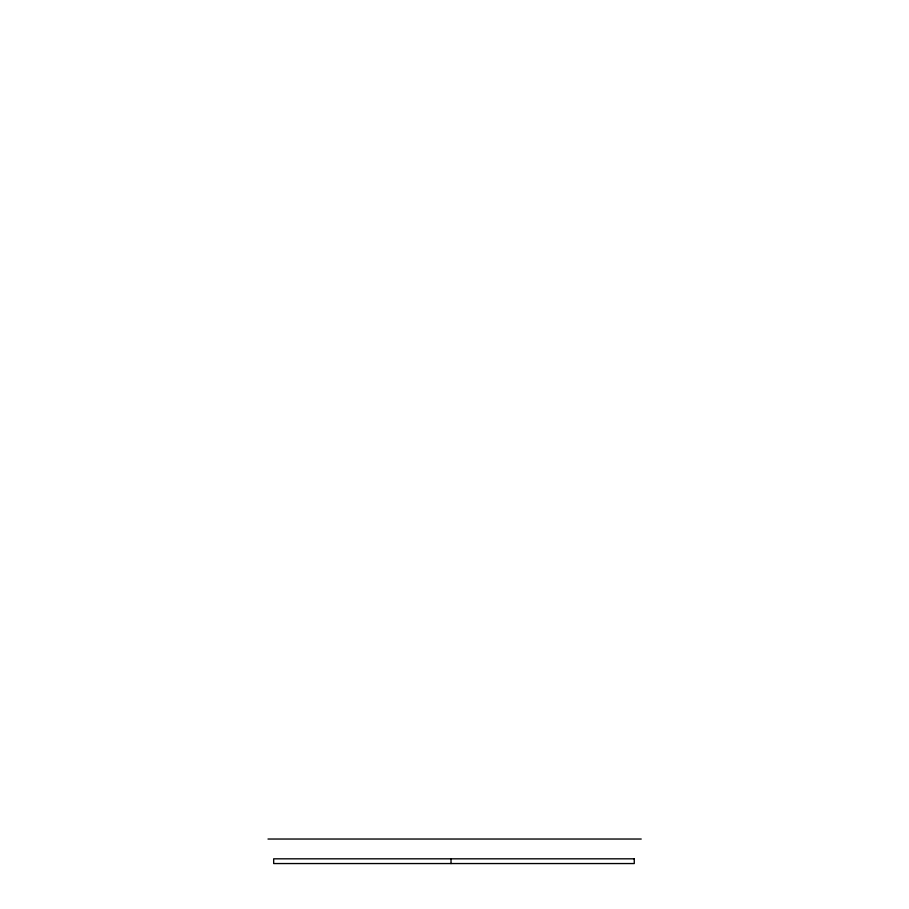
<?xml version="1.0" encoding="UTF-8"?>
<svg xmlns="http://www.w3.org/2000/svg" width="909" height="909" viewBox="0 0 909 909"><rect width="100%" height="100%" fill="white"/><g stroke="black" fill="none" stroke-linecap="round" stroke-linejoin="round"><path stroke-width="1.36" d="M267.996 839.03L641.231 839.03M451.023 858.823L451.023 863.55M634.266 858.823L273.677 858.823L273.677 863.55L634.266 863.55L634.266 858.823"/></g></svg>
